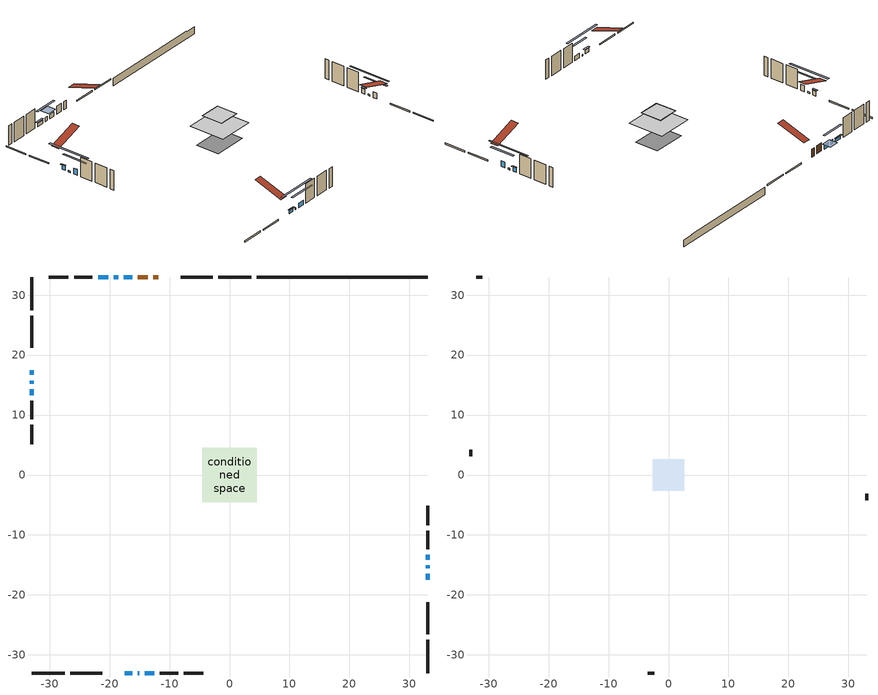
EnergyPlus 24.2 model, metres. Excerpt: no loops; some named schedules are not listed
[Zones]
conditioned space
 floor adiabatic (AdiabaticFloorConstruction): -4.55,-4.55 -4.55,4.55 4.55,4.55 4.55,-4.55 z3.35
 floor foundation (Slab1 construction): -4.17,-2.94 -4.17,2.94 4.17,2.94 4.17,-2.94 z-1.01
 wall outside (RimJoist1 construction): 3.65,33.03 -1.88,33.03 / -33.03,-33.03 -27.5,-33.03 / -33.03,33.03 -33.03,27.5 / 33.03,-33.03 33.03,-27.5 z0.91:1.21
 wall outside (RimJoist2 construction): -2.81,33.03 -8.14,33.03 / -26.57,-33.03 -21.24,-33.03 / -33.03,26.57 -33.03,21.24 / 33.03,-26.57 33.03,-21.24 z0.91:1.21
 wall outside (AdiabaticWallConstruction 1): -11.89,33.03 -12.72,33.03 / -13.64,33.03 -15.28,33.03 z0.91:2.94
 wall outside (AdiabaticWallConstruction): 33.03,-17.49 33.03,-16.49 / -33.03,14.31 -33.03,13.31 z0.91:2.39; -17.49,-33.03 -16.24,-33.03 z0.91:1.84; -33.03,17.49 -33.03,16.69 / 33.03,-14.12 33.03,-13.31 z0.91:2.1; 33.03,-15.57 33.03,-15.04 / -15.31,-33.03 -15.05,-33.03 / -33.03,15.76 -33.03,15.24 z0.91:1.3; -16.21,33.03 -17.64,33.03 / -18.57,33.03 -19.28,33.03 z0.91:1.97; -14.12,-33.03 -12.57,-33.03 z0.91:2.07; -20.21,33.03 -21.93,33.03 z0.91:1.76
 wall outside (Wall1 construction): -22.86,33.03 -25.93,33.03 / -11.64,-33.03 -8.57,-33.03 / -33.03,12.38 -33.03,9.31 / 33.03,-12.38 33.03,-9.31 z0.91:5.79
 wall outside (Wall2 construction): -26.86,33.03 -30.13,33.03 / -7.64,-33.03 -4.36,-33.03 / -33.03,8.38 -33.03,5.11 / 33.03,-8.38 33.03,-5.11 z0.91:5.79
 wall foundation (FoundationWall1 construction): 4.58,33.03,-1.01 4.58,33.03,0.91 30.18,33.03,0.91 30.18,33.03,0.73 33.03,33.03,0.73 33.03,33.03,-1.01
 window (WindowConstruction): 33.03,-17.49 33.03,-16.49 z0.91:2.39
 window (WindowConstruction 7): -17.49,-33.03 -16.24,-33.03 z0.91:1.84
 window (WindowConstruction 8): -33.03,17.49 -33.03,16.69 z0.91:2.1
 window (WindowConstruction 9): 33.03,-15.56 33.03,-15.04 z0.91:1.3
 window (WindowConstruction 10): -15.31,-33.03 -15.05,-33.03 z0.91:1.3
 window (WindowConstruction 11): -33.03,15.76 -33.03,15.24 z0.91:1.3
 window (WindowConstruction 1): -16.21,33.03 -17.64,33.03 z0.91:1.97
 window (WindowConstruction 2): -18.57,33.03 -19.28,33.03 z0.91:1.97
 window (WindowConstruction 3): -14.12,-33.03 -12.57,-33.03 z0.91:2.07
 window (WindowConstruction 4): -33.03,14.31 -33.03,13.31 z0.91:2.39
 window (WindowConstruction 5): 33.03,-14.12 33.03,-13.31 z0.91:2.1
 window (WindowConstruction 6): -20.21,33.03 -21.93,33.03 z0.91:1.76
 door (Door): -11.89,33.03 -12.71,33.03 z0.91:2.94
 door (Door 1): -13.64,33.03 -15.28,33.03 z0.91:2.94
 ceiling adiabatic (AdiabaticFloorConstruction): 4.55,-4.55 4.55,4.55 -4.55,4.55 -4.55,-4.55 z3.35
attic - vented
 floor to conditioned space (Floor1 construction Reversed): -2.57,-2.57 -2.57,2.57 2.57,2.57 2.57,-2.57 z5.79
 floor to conditioned space (Floor2 construction Reversed): -2.64,-2.64 -2.64,2.64 2.64,2.64 2.64,-2.64 z5.79
 wall outside (Wall3 construction): -31.06,33.03 -32.1,33.03 / -3.43,-33.03 -2.4,-33.03 / -33.03,4.18 -33.03,3.15 / 33.03,-4.18 33.03,-3.15 z0.91:5.79
 roof outside (Roof1 construction): -10.96,33.03,5.79 -10.96,25.85,8.18 -9.07,25.85,8.18 -9.07,33.03,5.79; -18.42,-33.03,5.79 -18.42,-25.85,8.18 -20.31,-25.85,8.18 -20.31,-33.03,5.79; -33.03,18.42,5.79 -25.85,18.42,8.18 -25.85,20.31,8.18 -33.03,20.31,5.79; 33.03,-18.42,5.79 25.85,-18.42,8.18 25.85,-20.31,8.18 33.03,-20.31,5.79
shading: 33.03,-13.85 33.03,-20.13 33.44,-20.13 33.44,-13.85 z5.03; -16.04,-33.03 -17.69,-33.03 -17.69,-33.44 -16.04,-33.44 z2.04; -33.03,16.49 -33.03,17.69 -33.44,17.69 -33.44,16.49 z2.3; 33.03,-9.96 33.03,-20.64 33.44,-20.64 33.44,-9.96 z6.38; -9.97,-33.03 -20.39,-33.03 -20.39,-33.44 -9.97,-33.44 z6.38; -33.03,10.16 -33.03,20.84 -33.44,20.84 -33.44,10.16 z6.38; -18.1,33.03 -15.75,33.03 -15.75,35.16 -18.1,35.16 z2.43; -21.92,33.03 -15.93,33.03 -15.93,33.44 -21.92,33.44 z4.61; -9.93,-33.03 -16.76,-33.03 -16.76,-33.44 -9.93,-33.44 z4.7; -33.03,10.67 -33.03,16.95 -33.44,16.95 -33.44,10.67 z5.03; 33.03,-13.11 33.03,-14.32 33.44,-14.32 33.44,-13.11 z2.3; -22.13,33.03 -20.01,33.03 -20.01,33.44 -22.13,33.44 z1.96
[Building]
Building 1: Terrain=Suburbs
[Site:Location]
Toronto Intl AP_ON: Latitude {deg}=43.68; Longitude {deg}=-79.63; Time Zone {hr}=-5; Elevation {m}=173; Keep Site Location Information=Yes
[Site:GroundTemperature:Shallow]
4.59119, 2.66285, 2.50842, 3.42352, 7.09712, 10.7536, 13.9236, 15.9317, 16.1023, 14.4691, 11.3799, 7.83558
[Site:WaterMainsTemperature]
Calculation Method=Schedule; Temperature Schedule=mains temperature schedule
[Material] Roughness=Rough; Thermal Absorptance=0.9
Name | Thickness {m} | Conductivity {W/m-K} | Density {kg/m3} | Specific Heat {J/kg-K} | Solar Absorptance | Visible Absorptance
asphalt or fiberglass shingles | 0.00635 | 0.162714 | 1121.4 | 1465.45 | 0.84 | 0.84
ceiling stud and cavity | 0.1397 | 0.0760664 | 65.682 | 1177.47 | 0.7 | 0.7
ceiling stud and cavity 1 | 0.1397 | 0.0766543 | 65.682 | 1177.47 | 0.7 | 0.7
concrete 4.0 in. | 0.1016 | 1.803125 | 2242.8 | 837.4 | 0.7 | 0.7
concrete 8.0 in. | 0.2032 | 1.803125 | 2242.8 | 837.4 | 0.7 | 0.7
door material | 0.04445 | 0.0451087 | 512.64 | 1214.23 | 0.7 | 0.7
door material 1 | 0.04445 | 0.188738 | 512.64 | 1214.23 | 0.7 | 0.7
floor covering | 0.0127 | 0.0433444 | 54.468 | 1339.84 | 0.6 | 0.6
floor rigid ins; wall rigid ins | 0.512978 | 0.029427 | 32.04 | 1214.23 | 0.7 | 0.7
floor stud and cavity | 0.1397 | 1.75129 | 37.0049 | 1207.88 | 0.7 | 0.7
furniture material conditioned space 1 | 0.1524 | 0.115458 | 640.8 | 1214.23 | 0.6 | 0.6
gypsum board | 0.0127 | 0.160291 | 801 | 837.4 | 0.6 | 0.6
gypsum board 1 | 0.00254 | 0.160291 | 801 | 837.4 | 0.6 | 0.6
osb sheathing 0.5 in. | 0.0127 | 0.115458 | 512.64 | 1214.23 | 0.7 | 0.7
osb sheathing 0.75 in. | 0.01905 | 0.115458 | 512.64 | 1214.23 | 0.7 | 0.7
rim joist stud and cavity | 0.0508 | 0.177588 | 50.32683 | 1063.81 | 0.6 | 0.6
rim joist stud and cavity 1 | 0.0508 | 0.648972 | 50.32683 | 1063.81 | 0.6 | 0.6
wall stud and cavity | 0.1397 | 0.881628 | 139.0536 | 1170.24 | 0.7 | 0.7
wall stud and cavity 1 | 0.0889 | 0.259955 | 50.32683 | 1063.81 | 0.7 | 0.7
wall stud and cavity 2 | 0.0889 | 6.9971 | 50.32683 | 1063.81 | 0.6 | 0.6
wall stud and cavity 3 | 0.0889 | 0.380278 | 52.3479 | 1209.89 | 0.7 | 0.7
wall stud and cavity 4 | 0.0889 | 0.391764 | 83.0341 | 1211.67 | 0.7 | 0.7
wood siding | 0.0254 | 0.102417 | 544.68 | 1172.36 | 0.4 | 0.4
wood siding 1 | 0.00254 | 0.102417 | 544.68 | 1172.36 | 0.4 | 0.4
wood siding 2; wood siding 3; wood siding 4 | 0.0254 | 0.102417 | 544.68 | 1172.36 | 0.7 | 0.7
[WindowMaterial:SimpleGlazingSystem]
Name | U-Factor {W/m2-K} | Solar Heat Gain Coefficient
WindowMaterial | 5.73024 | 0.75
WindowMaterial 1 | 5.50028 | 0.71
WindowMaterial 2 | 5.56444 | 0.72
WindowMaterial 3 | 5.58658 | 0.72
WindowMaterial 4 | 5.31347 | 0.67
WindowMaterial 5 | 5.39069 | 0.69
WindowMaterial 6 | 4.34197 | 0.48
[Construction]
AdiabaticFloorConstruction: floor stud and cavity, floor rigid ins, osb sheathing 0.75 in., floor covering
AdiabaticWallConstruction: wood siding 3, wall rigid ins, wall stud and cavity 3, gypsum board
AdiabaticWallConstruction 1: wood siding 4, wall rigid ins, wall stud and cavity 3, gypsum board
Door: door material
Door 1: door material 1
Floor1 construction Reversed: gypsum board, ceiling stud and cavity
Floor2 construction Reversed: gypsum board, ceiling stud and cavity 1
FoundationWall1 construction: concrete 8.0 in.
furniture construction conditioned space 1: furniture material conditioned space 1
PartitionWallConstruction: gypsum board, wall stud and cavity 4, gypsum board
RimJoist1 construction: wood siding 2, rim joist stud and cavity
RimJoist2 construction: wood siding 2, rim joist stud and cavity 1
Roof1 construction: asphalt or fiberglass shingles
Slab1 construction: concrete 4.0 in.
Wall1 construction: wood siding, osb sheathing 0.5 in., wall stud and cavity, gypsum board
Wall2 construction: wood siding 1, wall stud and cavity 1, gypsum board 1
Wall3 construction: wood siding 1, wall stud and cavity 2
WindowConstruction; WindowConstruction 4: WindowMaterial
WindowConstruction 1; WindowConstruction 2: WindowMaterial 1
WindowConstruction 10; WindowConstruction 11; WindowConstruction 9: WindowMaterial 6
WindowConstruction 3: WindowMaterial 2
WindowConstruction 5; WindowConstruction 8: WindowMaterial 3
WindowConstruction 6: WindowMaterial 4
WindowConstruction 7: WindowMaterial 5
[Zone] Multiplier=1; Part of Total Floor Area=Yes
Name | Volume {m3}
attic - vented | 21.0304
conditioned space | 329.5
[Space]
Name | Zone | Volume {m3}
attic - vented 1 | attic - vented | 21.0304
conditioned space 1 | conditioned space | 329.5
[ZoneInfiltration:EffectiveLeakageArea]
infil attic - vented 1: Zone or Space=attic - vented 1; Schedule=Always On Discrete; Effective Air Leakage Area {cm2}=2242.76; Stack Coefficient=0.000505336; Wind Coefficient=1.51883e-05
[ZoneMixing]
whole house fan mix: Zone or Space=attic - vented; Schedule=Always On Continuous; Design Flow Rate Calculation Method=Flow/Zone; Design Flow Rate {m3/s}=0; Source Zone or Space=conditioned space
[SurfaceProperty:ExposedFoundationPerimeter]
Slab1: Exposed Perimeter Calculation Method=TotalExposedPerimeter; Total Exposed Perimeter {m}=28.449
[InternalMass] Zone or ZoneList=conditioned space; Space or SpaceList=conditioned space 1
Name | Construction | Surface Area {m2}
furniture mass conditioned space 1 | furniture construction conditioned space 1 | 52.7202
partition wall mass | PartitionWallConstruction | 131.801
[Lights]
interior lighting: Zone or ZoneList or Space or SpaceList=conditioned space 1; Schedule=interior lighting schedule; Design Level Calculation Method=LightingLevel; Lighting Level {W}=343.2; Return Air Fraction=0; Fraction Radiant=0.6; Fraction Visible=0.2; Fraction Replaceable=1
[People]
occupants: Zone or ZoneList or Space or SpaceList=conditioned space 1; Number of People Schedule=occupants schedule; Number of People Calculation Method=People; Number of People=3; Fraction Radiant=0.314171; Sensible Heat Fraction=0.56303; Activity Level Schedule=occupants activity schedule; Carbon Dioxide Generation Rate {m3/s-W}=0; Enable ASHRAE 55 Comfort Warnings=No; Mean Radiant Temperature Calculation Type=EnclosureAveraged
[ElectricEquipment] Zone or ZoneList or Space or SpaceList=conditioned space 1; Design Level Calculation Method=EquipmentLevel
Name | Schedule | Design Level {W} | Fraction Latent | Fraction Radiant | Fraction Lost
clothes dryer | clothes dryer schedule | 140.772 | 0.015 | 0.081 | 0.85
clothes washer | clothes washer schedule | 32.1985 | 0.03 | 0.162 | 0.7
cooking range | cooking range schedule | 215.147 | 0.08 | 0.432 | 0.2
dishwasher | dishwasher schedule | 66.8632 | 0.3 | 0.18 | 0.4
fridge | fridge schedule | 72.9452 | 0 | 0.6 | 0
mech vent house fan | mech vent house fan schedule | 0 | 0 | 0 | 1
mech vent house fan cfis | mech vent house fan cfis schedule | 0 | 0 | 0 | 0
misc plug loads | misc plug loads schedule | 494.7 | 0.045 | 0.513 | 0.1
whole house fan | Always On Discrete | 0 | 0 | 0 | 1
[OtherEquipment] Zone or ZoneList or Space or SpaceList=conditioned space 1; Design Level Calculation Method=EquipmentLevel
Name | Fuel Type | Schedule | Design Level {W} | Fraction Latent | Fraction Radiant | Fraction Lost
clothes dryer 1 | Electricity | clothes dryer schedule | 0 | 0.015 | 0.081 | 0.85
cooking range 1 | Electricity | cooking range schedule | 0 | 0.08 | 0.432 | 0.2
general water use latent | None | general water use schedule | 62.594 | 1 | 0 | 0
general water use sensible | None | general water use schedule | -61.6891 | 0 | 0.6 | 0
mech vent house fan latent load | None | Always On Discrete | 0 | 1 | 0 | 0
mech vent house fan sensible load | None | Always On Discrete | 0 | 0 | 0 | 0
water heater energy adjustment1 | NaturalGas | Always On Discrete | 0.01 | 0 | 0 | 1
[ZoneInfiltration:DesignFlowRate] Zone or ZoneList or Space or SpaceList=conditioned space 1; Schedule=Always On Discrete; Design Flow Rate Calculation Method=Flow/Zone; Design Flow Rate {m3/s}=0
infil flow; natural vent flow; whole house fan flow
[AvailabilityManager:Scheduled]
furnace airloop Availability Manager: Schedule=Always On Discrete
[Foundation:Kiva]
Foundation Kiva 1: Initial Indoor Air Temperature {C}=21; Wall Height Above Grade {m}=0.910011; Wall Depth Below Slab {m}=0.2032
[Foundation:Kiva:Settings]
Soil Conductivity {W/m-K}=0.849921; Soil Density {kg/m3}=1842.3; Soil Specific Heat {J/kg-K}=418.7; Ground Solar Absorptivity=0.9; Ground Thermal Absorptivity=0.9; Ground Surface Roughness {m}=0.03; Far-Field Width {m}=40; Deep-Ground Boundary Condition=ZeroFlux; Deep-Ground Depth {m}=40; Minimum Cell Dimension {m}=0.2; Maximum Cell Growth Coefficient=3; Simulation Timestep=Timestep
[Exterior:Lights]
exterior lighting: Schedule=exterior lighting schedule; Design Level {W}=75.6
[EnergyManagementSystem:GlobalVariable]
furnace_airloop_Fan_RTF
infil_program_Qfan
infil_program_Qinf
natural_vent_program_Qnv
natural_vent_program_Qwhf
[EnergyManagementSystem:Sensor]
Name | Output:Variable or Output:Meter Index Key | Output:Variable or Output:Meter
airflow_gain | infil flow | Infiltration Sensible Heat Gain Energy
airflow_gain_1 | natural vent flow | Infiltration Sensible Heat Gain Energy
airflow_gain_2 | whole house fan flow | Infiltration Sensible Heat Gain Energy
airflow_loss | infil flow | Infiltration Sensible Heat Loss Energy
airflow_loss_1 | natural vent flow | Infiltration Sensible Heat Loss Energy
airflow_loss_2 | whole house fan flow | Infiltration Sensible Heat Loss Energy
clg_load_cond |  | Cooling:EnergyTransfer:Zone:CONDITIONED SPACE
clg_sp_s; clg_sp_s_1 | cooling setpoint | Schedule Value
clothes_dryer_exhaust_0_sch_s | clothes dryer exhaust 0 schedule | Schedule Value
cool_season | cooling season schedule | Schedule Value
htg_load_cond |  | Heating:EnergyTransfer:Zone:CONDITIONED SPACE
htg_sp_s; htg_sp_s_1 | heating setpoint | Schedule Value
ig_ee_conv | clothes dryer | Electric Equipment Convective Heating Energy
ig_ee_conv_2 | cooking range | Electric Equipment Convective Heating Energy
ig_ee_conv_4 | fridge | Electric Equipment Convective Heating Energy
ig_ee_conv_5 | misc plug loads | Electric Equipment Convective Heating Energy
ig_ee_conv_6 | whole house fan | Electric Equipment Convective Heating Energy
ig_ee_rad | clothes dryer | Electric Equipment Radiant Heating Energy
ig_ee_rad_2 | cooking range | Electric Equipment Radiant Heating Energy
ig_ee_rad_4 | fridge | Electric Equipment Radiant Heating Energy
ig_ee_rad_5 | misc plug loads | Electric Equipment Radiant Heating Energy
ig_ee_rad_6 | whole house fan | Electric Equipment Radiant Heating Energy
ig_lgt_conv | interior lighting | Lights Convective Heating Energy
ig_lgt_rad | interior lighting | Lights Radiant Heating Energy
ig_lgt_vis | interior lighting | Lights Visible Radiation Heating Energy
ig_oe_conv | clothes dryer 1 | Other Equipment Convective Heating Energy
ig_oe_conv_1 | cooking range 1 | Other Equipment Convective Heating Energy
ig_oe_conv_2 | general water use latent | Other Equipment Convective Heating Energy
ig_oe_conv_3 | general water use sensible | Other Equipment Convective Heating Energy
ig_oe_conv_4 | water heater energy adjustment1 | Other Equipment Convective Heating Energy
ig_oe_rad | clothes dryer 1 | Other Equipment Radiant Heating Energy
ig_oe_rad_1 | cooking range 1 | Other Equipment Radiant Heating Energy
ig_oe_rad_2 | general water use latent | Other Equipment Radiant Heating Energy
ig_oe_rad_3 | general water use sensible | Other Equipment Radiant Heating Energy
ig_oe_rad_4 | water heater energy adjustment1 | Other Equipment Radiant Heating Energy
ig_ppl_conv | occupants | People Convective Heating Energy
ig_ppl_rad | occupants | People Radiant Heating Energy
im_conv | furniture mass conditioned space 1 | Surface Inside Face Convection Heat Gain Energy
im_conv_1 | partition wall mass | Surface Inside Face Convection Heat Gain Energy
im_ig | furniture mass conditioned space 1 | Surface Inside Face Internal Gains Radiation Heat Gain Energy
im_ig_1 | partition wall mass | Surface Inside Face Internal Gains Radiation Heat Gain Energy
im_lgt | furniture mass conditioned space 1 | Surface Inside Face Lights Radiation Heat Gain Energy
im_lgt_1 | partition wall mass | Surface Inside Face Lights Radiation Heat Gain Energy
im_sol | furniture mass conditioned space 1 | Surface Inside Face Solar Radiation Heat Gain Energy
im_sol_1 | partition wall mass | Surface Inside Face Solar Radiation Heat Gain Energy
im_surf | furniture mass conditioned space 1 | Surface Inside Face Net Surface Thermal Radiation Heat Gain Energy
im_surf_1 | partition wall mass | Surface Inside Face Net Surface Thermal Radiation Heat Gain Energy
mv_conv | mech vent house fan | Electric Equipment Convective Heating Energy
mv_conv_1 | mech vent house fan cfis | Electric Equipment Convective Heating Energy
mv_conv_2 | mech vent house fan latent load | Other Equipment Convective Heating Energy
mv_conv_3 | mech vent house fan sensible load | Other Equipment Convective Heating Energy
mv_rad | mech vent house fan | Electric Equipment Radiant Heating Energy
mv_rad_1 | mech vent house fan cfis | Electric Equipment Radiant Heating Energy
mv_rad_2 | mech vent house fan latent load | Other Equipment Radiant Heating Energy
mv_rad_3 | mech vent house fan sensible load | Other Equipment Radiant Heating Energy
natural_vent_s | natural vent schedule | Schedule Value
out_pb_s |  | Site Outdoor Air Barometric Pressure
out_wt_s |  | Site Outdoor Air Humidity Ratio
site_vw_s |  | Site Wind Speed
ss_back_out | Window1 | Surface Window Shortwave from Zone Back Out Window Heat Transfer Rate
ss_back_out_1 | Window12 | Surface Window Shortwave from Zone Back Out Window Heat Transfer Rate
ss_back_out_10 | Window8 | Surface Window Shortwave from Zone Back Out Window Heat Transfer Rate
ss_back_out_11 | Window9 | Surface Window Shortwave from Zone Back Out Window Heat Transfer Rate
ss_back_out_2 | Window14 | Surface Window Shortwave from Zone Back Out Window Heat Transfer Rate
ss_back_out_3 | Window15 | Surface Window Shortwave from Zone Back Out Window Heat Transfer Rate
ss_back_out_4 | Window17 | Surface Window Shortwave from Zone Back Out Window Heat Transfer Rate
ss_back_out_5 | Window18 | Surface Window Shortwave from Zone Back Out Window Heat Transfer Rate
ss_back_out_6 | Window2 | Surface Window Shortwave from Zone Back Out Window Heat Transfer Rate
ss_back_out_7 | Window4 | Surface Window Shortwave from Zone Back Out Window Heat Transfer Rate
ss_back_out_8 | Window5 | Surface Window Shortwave from Zone Back Out Window Heat Transfer Rate
ss_back_out_9 | Window7 | Surface Window Shortwave from Zone Back Out Window Heat Transfer Rate
ss_conv | Door1 | Surface Inside Face Convection Heat Gain Energy
ss_conv_1 | Door2 | Surface Inside Face Convection Heat Gain Energy
ss_conv_10 | Window5 | Surface Inside Face Convection Heat Gain Energy
ss_conv_11 | Window7 | Surface Inside Face Convection Heat Gain Energy
ss_conv_12 | Window8 | Surface Inside Face Convection Heat Gain Energy
ss_conv_13 | Window9 | Surface Inside Face Convection Heat Gain Energy
ss_conv_2 | Window1 | Surface Inside Face Convection Heat Gain Energy
ss_conv_3 | Window12 | Surface Inside Face Convection Heat Gain Energy
ss_conv_4 | Window14 | Surface Inside Face Convection Heat Gain Energy
ss_conv_5 | Window15 | Surface Inside Face Convection Heat Gain Energy
ss_conv_6 | Window17 | Surface Inside Face Convection Heat Gain Energy
ss_conv_7 | Window18 | Surface Inside Face Convection Heat Gain Energy
ss_conv_8 | Window2 | Surface Inside Face Convection Heat Gain Energy
ss_conv_9 | Window4 | Surface Inside Face Convection Heat Gain Energy
ss_ig | Door1 | Surface Inside Face Internal Gains Radiation Heat Gain Energy
ss_ig_1 | Door2 | Surface Inside Face Internal Gains Radiation Heat Gain Energy
ss_ig_10 | Window5 | Surface Inside Face Internal Gains Radiation Heat Gain Energy
ss_ig_11 | Window7 | Surface Inside Face Internal Gains Radiation Heat Gain Energy
ss_ig_12 | Window8 | Surface Inside Face Internal Gains Radiation Heat Gain Energy
ss_ig_13 | Window9 | Surface Inside Face Internal Gains Radiation Heat Gain Energy
ss_ig_2 | Window1 | Surface Inside Face Internal Gains Radiation Heat Gain Energy
ss_ig_3 | Window12 | Surface Inside Face Internal Gains Radiation Heat Gain Energy
ss_ig_4 | Window14 | Surface Inside Face Internal Gains Radiation Heat Gain Energy
ss_ig_5 | Window15 | Surface Inside Face Internal Gains Radiation Heat Gain Energy
ss_ig_6 | Window17 | Surface Inside Face Internal Gains Radiation Heat Gain Energy
ss_ig_7 | Window18 | Surface Inside Face Internal Gains Radiation Heat Gain Energy
ss_ig_8 | Window2 | Surface Inside Face Internal Gains Radiation Heat Gain Energy
ss_ig_9 | Window4 | Surface Inside Face Internal Gains Radiation Heat Gain Energy
ss_lgt | Door1 | Surface Inside Face Lights Radiation Heat Gain Energy
ss_lgt_1 | Door2 | Surface Inside Face Lights Radiation Heat Gain Energy
ss_sol | Door1 | Surface Inside Face Solar Radiation Heat Gain Energy
ss_sol_1 | Door2 | Surface Inside Face Solar Radiation Heat Gain Energy
ss_surf | Door1 | Surface Inside Face Net Surface Thermal Radiation Heat Gain Energy
ss_surf_1 | Door2 | Surface Inside Face Net Surface Thermal Radiation Heat Gain Energy
ss_surf_10 | Window5 | Surface Inside Face Net Surface Thermal Radiation Heat Gain Energy
ss_surf_11 | Window7 | Surface Inside Face Net Surface Thermal Radiation Heat Gain Energy
ss_surf_12 | Window8 | Surface Inside Face Net Surface Thermal Radiation Heat Gain Energy
ss_surf_13 | Window9 | Surface Inside Face Net Surface Thermal Radiation Heat Gain Energy
ss_surf_2 | Window1 | Surface Inside Face Net Surface Thermal Radiation Heat Gain Energy
ss_surf_3 | Window12 | Surface Inside Face Net Surface Thermal Radiation Heat Gain Energy
ss_surf_4 | Window14 | Surface Inside Face Net Surface Thermal Radiation Heat Gain Energy
ss_surf_5 | Window15 | Surface Inside Face Net Surface Thermal Radiation Heat Gain Energy
ss_surf_6 | Window17 | Surface Inside Face Net Surface Thermal Radiation Heat Gain Energy
ss_surf_7 | Window18 | Surface Inside Face Net Surface Thermal Radiation Heat Gain Energy
ss_surf_8 | Window2 | Surface Inside Face Net Surface Thermal Radiation Heat Gain Energy
ss_surf_9 | Window4 | Surface Inside Face Net Surface Thermal Radiation Heat Gain Energy
ss_trans_in | Window1 | Surface Window Transmitted Solar Radiation Rate
ss_trans_in_1 | Window12 | Surface Window Transmitted Solar Radiation Rate
ss_trans_in_10 | Window8 | Surface Window Transmitted Solar Radiation Rate
ss_trans_in_11 | Window9 | Surface Window Transmitted Solar Radiation Rate
ss_trans_in_2 | Window14 | Surface Window Transmitted Solar Radiation Rate
ss_trans_in_3 | Window15 | Surface Window Transmitted Solar Radiation Rate
ss_trans_in_4 | Window17 | Surface Window Transmitted Solar Radiation Rate
ss_trans_in_5 | Window18 | Surface Window Transmitted Solar Radiation Rate
ss_trans_in_6 | Window2 | Surface Window Transmitted Solar Radiation Rate
ss_trans_in_7 | Window4 | Surface Window Transmitted Solar Radiation Rate
ss_trans_in_8 | Window5 | Surface Window Transmitted Solar Radiation Rate
ss_trans_in_9 | Window7 | Surface Window Transmitted Solar Radiation Rate
ss_trans_out | Window1 | Surface Inside Face Initial Transmitted Diffuse Transmitted Out Window Solar Radiation Rate
ss_trans_out_1 | Window12 | Surface Inside Face Initial Transmitted Diffuse Transmitted Out Window Solar Radiation Rate
ss_trans_out_10 | Window8 | Surface Inside Face Initial Transmitted Diffuse Transmitted Out Window Solar Radiation Rate
ss_trans_out_11 | Window9 | Surface Inside Face Initial Transmitted Diffuse Transmitted Out Window Solar Radiation Rate
ss_trans_out_2 | Window14 | Surface Inside Face Initial Transmitted Diffuse Transmitted Out Window Solar Radiation Rate
ss_trans_out_3 | Window15 | Surface Inside Face Initial Transmitted Diffuse Transmitted Out Window Solar Radiation Rate
ss_trans_out_4 | Window17 | Surface Inside Face Initial Transmitted Diffuse Transmitted Out Window Solar Radiation Rate
ss_trans_out_5 | Window18 | Surface Inside Face Initial Transmitted Diffuse Transmitted Out Window Solar Radiation Rate
ss_trans_out_6 | Window2 | Surface Inside Face Initial Transmitted Diffuse Transmitted Out Window Solar Radiation Rate
ss_trans_out_7 | Window4 | Surface Inside Face Initial Transmitted Diffuse Transmitted Out Window Solar Radiation Rate
ss_trans_out_8 | Window5 | Surface Inside Face Initial Transmitted Diffuse Transmitted Out Window Solar Radiation Rate
ss_trans_out_9 | Window7 | Surface Inside Face Initial Transmitted Diffuse Transmitted Out Window Solar Radiation Rate
s_conv | Floor1 | Surface Inside Face Convection Heat Gain Energy
s_conv_1 | Floor2 | Surface Inside Face Convection Heat Gain Energy
s_conv_10 | RimJoist2:180 | Surface Inside Face Convection Heat Gain Energy
s_conv_11 | RimJoist2:270 | Surface Inside Face Convection Heat Gain Energy
